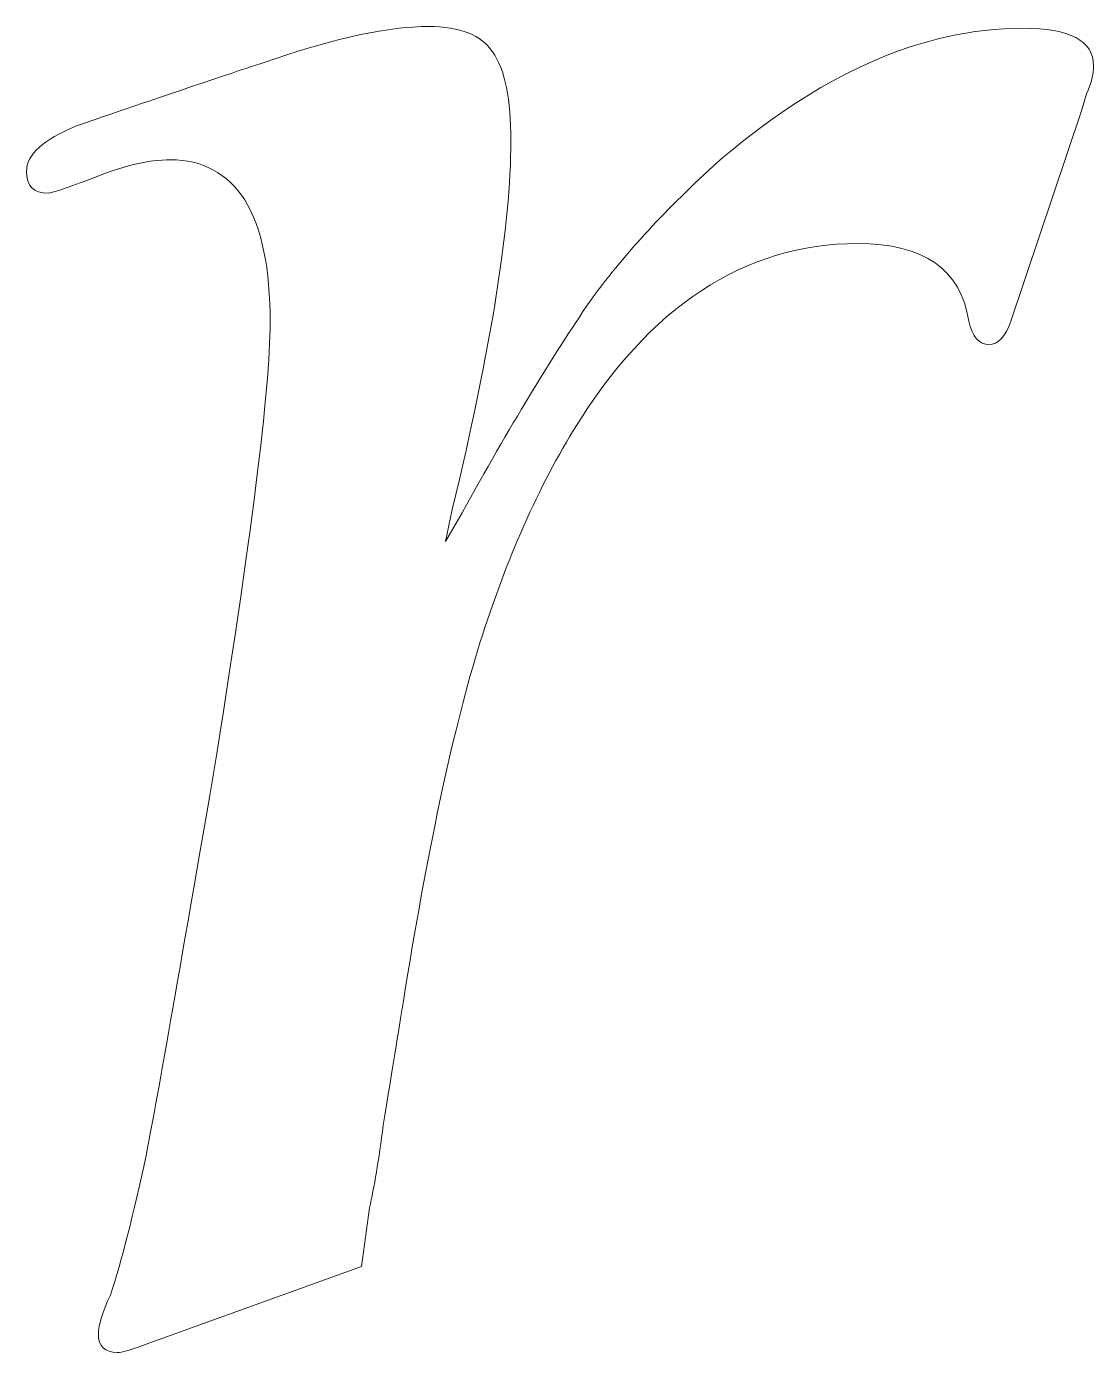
# Model space of a CAD drawing. Header units: millimetres. Extents: x -26 to 65, y -55 to 58.
import ezdxf

# ---------------------------------------------------------------- set-up
doc = ezdxf.new("R2010")
doc.units = ezdxf.units.MM
doc.header["$MEASUREMENT"] = 0
doc.layers.add('Plan 1', color=7, linetype='Continuous')

msp = doc.modelspace()

# ---------------------------------------------------------------- linework, layer by layer
at = {"layer": 'Plan 1', "color": 1, "lineweight": 9}
msp.add_open_spline([(2.9523, -42.6481), (2.9523, -42.6481), (2.2682, -47.6321), (2.2682, -47.6321), (2.2682, -47.6321), (2.2682, -47.6321), (-16.3484, -54.3751), (-16.3484, -54.3751), (-16.3484, -54.3751), (-17.4233, -54.766), (-18.1074, -54.9615), (-18.4983, -54.9615), (-18.4983, -54.9615), (-19.5733, -54.9615), (-20.1108, -54.424), (-20.1108, -53.3979), (-20.1108, -53.3979), (-20.1108, -52.6161), (-19.7687, -51.5411), (-19.0847, -50.0752), (-19.0847, -50.0752), (-18.1074, -47.1435), (-17.1302, -43.1856), (-16.0552, -38.2016), (-16.0552, -38.2016), (-15.42, -35.0744), (-13.5143, -24.2758), (-10.3383, -5.8547), (-10.3383, -5.8547), (-7.1134, 14.1789), (-5.5009, 27.0298), (-5.5009, 32.649), (-5.5009, 32.649), (-5.5009, 37.242), (-6.185, 40.7113), (-7.6508, 43.1055), (-7.6508, 43.1055), (-9.1656, 45.4021), (-11.2667, 46.5259), (-13.9541, 46.5259), (-13.9541, 46.5259), (-15.8597, 46.5259), (-18.1563, 45.9884), (-20.9414, 44.8157), (-20.9414, 44.8157), (-22.9448, 44.0828), (-24.1175, 43.6919), (-24.3618, 43.6919), (-24.3618, 43.6919), (-25.6322, 43.6919), (-26.2186, 44.2782), (-26.2186, 45.5487), (-26.2186, 45.5487), (-26.2186, 46.9657), (-24.8016, 48.2361), (-21.9676, 49.4088), (-21.9676, 49.4088), (-13.8564, 52.194), (-8.1883, 54.0996), (-5.0611, 55.1257), (-5.0611, 55.1257), (0.2649, 56.9336), (4.6136, 57.862), (7.9852, 57.862), (7.9852, 57.862), (10.6237, 57.862), (12.4805, 57.1291), (13.4089, 55.712), (13.4089, 55.712), (14.4839, 54.1973), (14.9725, 51.6565), (14.9725, 48.1384), (14.9725, 48.1384), (14.9725, 41.0533), (13.3112, 30.5967), (9.9885, 16.7687), (9.9885, 16.7687), (9.9885, 16.7687), (9.4022, 14.0324), (9.4022, 14.0324), (9.4022, 14.0324), (9.4022, 14.0324), (10.8192, 16.4755), (10.8192, 16.4755), (10.8192, 16.4755), (14.8259, 23.756), (18.4906, 29.7661), (21.7155, 34.5057), (21.7155, 34.5057), (24.4029, 38.2193), (27.8722, 42.0306), (32.1721, 45.9884), (32.1721, 45.9884), (41.1139, 53.8064), (49.9092, 57.7154), (58.509, 57.7154), (58.509, 57.7154), (62.5157, 57.7154), (64.519, 56.6404), (64.519, 54.5393), (64.519, 54.5393), (64.519, 53.8064), (64.3236, 52.9757), (63.9327, 52.1451), (63.9327, 52.1451), (63.9327, 52.1451), (63.4929, 50.6792), (63.4929, 50.6792), (63.4929, 50.6792), (63.4929, 50.6792), (57.4828, 32.7955), (57.4828, 32.7955), (57.4828, 32.7955), (57.0431, 31.4763), (56.4079, 30.7922), (55.6261, 30.7922), (55.6261, 30.7922), (54.7954, 30.7922), (54.2091, 31.4763), (53.9159, 32.7955), (53.9159, 32.7955), (53.2318, 37.1932), (50.1046, 39.392), (44.4854, 39.392), (44.4854, 39.392), (34.8595, 39.392), (26.7483, 34.066), (20.2985, 23.5117), (20.2985, 23.5117), (17.0247, 18.1368), (14.3373, 11.8824), (12.1385, 4.7485), (12.1385, 4.7485), (9.9396, -2.532), (7.8386, -12.4511), (5.8352, -25.0576), (5.8352, -25.0576), (5.4443, -27.5008), (4.858, -31.0677), (4.125, -35.6119), (4.125, -35.6119), (3.7341, -38.5925), (3.3432, -40.9379), (2.9523, -42.6481)], degree=3, knots=[0, 0, 0, 0, 0.02702703, 0.02702703, 0.02702703, 0.02702703, 0.05405405, 0.05405405, 0.05405405, 0.05405405, 0.08108108, 0.08108108, 0.08108108, 0.08108108, 0.10810811, 0.10810811, 0.10810811, 0.10810811, 0.13513514, 0.13513514, 0.13513514, 0.13513514, 0.16216216, 0.16216216, 0.16216216, 0.16216216, 0.18918919, 0.18918919, 0.18918919, 0.18918919, 0.21621622, 0.21621622, 0.21621622, 0.21621622, 0.24324324, 0.24324324, 0.24324324, 0.24324324, 0.27027027, 0.27027027, 0.27027027, 0.27027027, 0.2972973, 0.2972973, 0.2972973, 0.2972973, 0.32432432, 0.32432432, 0.32432432, 0.32432432, 0.35135135, 0.35135135, 0.35135135, 0.35135135, 0.37837838, 0.37837838, 0.37837838, 0.37837838, 0.40540541, 0.40540541, 0.40540541, 0.40540541, 0.43243243, 0.43243243, 0.43243243, 0.43243243, 0.45945946, 0.45945946, 0.45945946, 0.45945946, 0.48648649, 0.48648649, 0.48648649, 0.48648649, 0.51351351, 0.51351351, 0.51351351, 0.51351351, 0.54054054, 0.54054054, 0.54054054, 0.54054054, 0.56756757, 0.56756757, 0.56756757, 0.56756757, 0.59459459, 0.59459459, 0.59459459, 0.59459459, 0.62162162, 0.62162162, 0.62162162, 0.62162162, 0.64864865, 0.64864865, 0.64864865, 0.64864865, 0.67567568, 0.67567568, 0.67567568, 0.67567568, 0.7027027, 0.7027027, 0.7027027, 0.7027027, 0.72972973, 0.72972973, 0.72972973, 0.72972973, 0.75675676, 0.75675676, 0.75675676, 0.75675676, 0.78378378, 0.78378378, 0.78378378, 0.78378378, 0.81081081, 0.81081081, 0.81081081, 0.81081081, 0.83783784, 0.83783784, 0.83783784, 0.83783784, 0.86486486, 0.86486486, 0.86486486, 0.86486486, 0.89189189, 0.89189189, 0.89189189, 0.89189189, 0.91891892, 0.91891892, 0.91891892, 0.91891892, 0.94594595, 0.94594595, 0.94594595, 0.94594595, 1, 1, 1, 1], dxfattribs=at)

doc.saveas('drawing.dxf')
